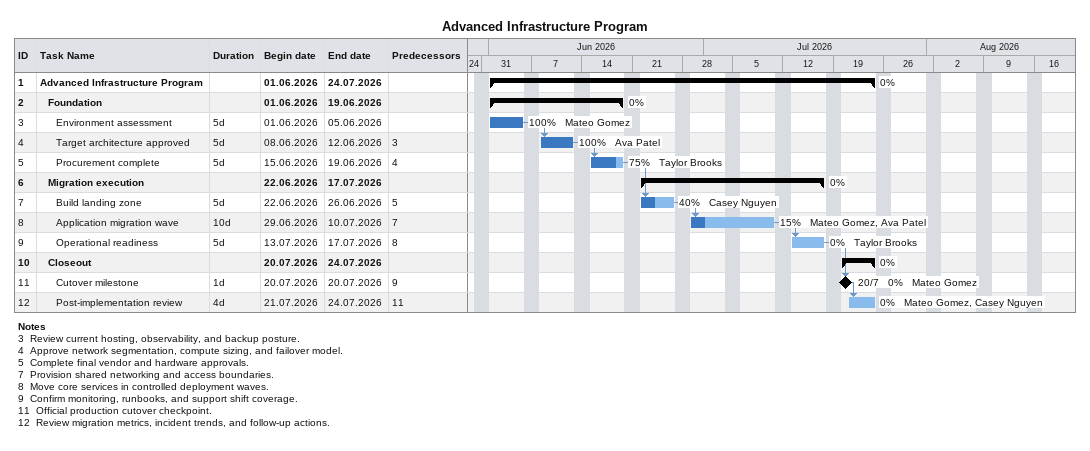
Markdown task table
Advanced Infrastructure Program

| ID | Level | Task | Duration | Start | Finish | Predecessors | Resources | % complete |
|---|---|---|---|---|---|---|---|---|
| 1 | 1 | **Advanced Infrastructure Program** |  | 2026-06-01 | 2026-07-24 |  |  | 0 |
| 2 | 2 | **Foundation** |  | 2026-06-01 | 2026-06-19 |  |  | 0 |
| 3 | 3 | Environment assessment | 5d | 2026-06-01 | 2026-06-05 |  | Mateo Gomez | 100 |
| 4 | 3 | Target architecture approved | 5d | 2026-06-08 | 2026-06-12 | 3 | Ava Patel | 100 |
| 5 | 3 | Procurement complete | 5d | 2026-06-15 | 2026-06-19 | 4 | Taylor Brooks | 75 |
| 6 | 2 | **Migration execution** |  | 2026-06-22 | 2026-07-17 |  |  | 0 |
| 7 | 3 | Build landing zone | 5d | 2026-06-22 | 2026-06-26 | 5 | Casey Nguyen | 40 |
| 8 | 3 | Application migration wave | 10d | 2026-06-29 | 2026-07-10 | 7 | Mateo Gomez, Ava Patel | 15 |
| 9 | 3 | Operational readiness | 5d | 2026-07-13 | 2026-07-17 | 8 | Taylor Brooks | 0 |
| 10 | 2 | **Closeout** |  | 2026-07-20 | 2026-07-24 |  |  | 0 |
| 11 | 3 | Cutover milestone | 1d | 2026-07-20 | 2026-07-20 | 9 | Mateo Gomez | 0 |
| 12 | 3 | Post-implementation review | 4d | 2026-07-21 | 2026-07-24 | 11 | Mateo Gomez, Casey Nguyen | 0 |

Notes
- 3: Review current hosting, observability, and backup posture.
- 4: Approve network segmentation, compute sizing, and failover model.
- 5: Complete final vendor and hardware approvals.
- 7: Provision shared networking and access boundaries.
- 8: Move core services in controlled deployment waves.
- 9: Confirm monitoring, runbooks, and support shift coverage.
- 11: Official production cutover checkpoint.
- 12: Review migration metrics, incident trends, and follow-up actions.
